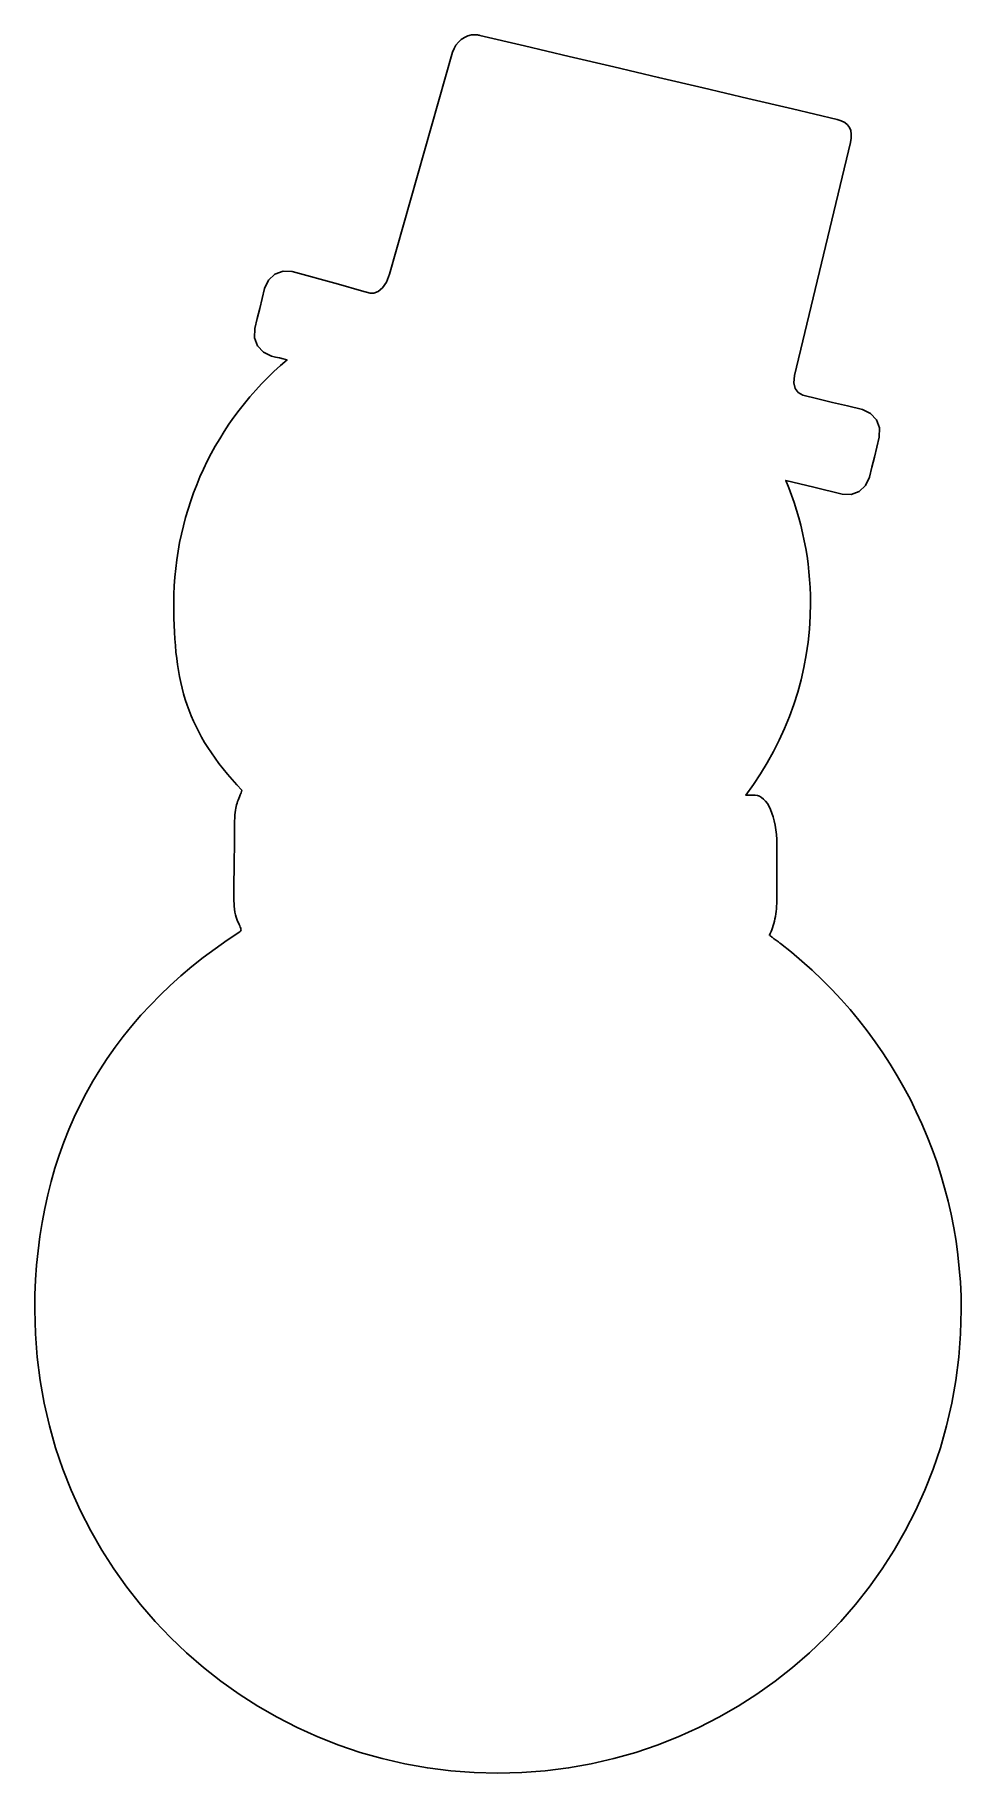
# Model space of a CAD drawing. Extents: x 23.6 to 76.4, y 0.5 to 99.5.
import ezdxf

# ---------------------------------------------------------------- set-up
doc = ezdxf.new("R2010")
doc.units = 0
doc.layers.add('Capa_1', color=7, linetype='CONTINUOUS')

msp = doc.modelspace()

# ---------------------------------------------------------------- linework, layer by layer
at = {"layer": 'Capa_1', "color": 7}
msp.add_lwpolyline([(48.713459, 99.54789), (48.745549, 99.54689), (48.777749, 99.54489), (48.810049, 99.54189), (48.842449, 99.53789), (48.874939, 99.53289), (48.907509, 99.52689), (48.940159, 99.52089), (48.972879, 99.51389), (51.516974, 98.9147), (54.06107, 98.31551), (56.605165, 97.71633), (59.149261, 97.11714), (61.693354, 96.51795), (64.23745, 95.91876), (66.781546, 95.31957), (69.325642, 94.72038), (69.566029, 94.64508), (69.763582, 94.54293), (69.919052, 94.41456), (70.033169, 94.26058), (70.106679, 94.08158), (70.140319, 93.87819), (70.134819, 93.65099), (70.090949, 93.4006), (66.903548, 80.11614), (66.857668, 79.70447), (66.932238, 79.39123), (67.110546, 79.16269), (67.375875, 79.0051), (68.225825, 78.79942), (69.07577, 78.59375), (69.92572, 78.38808), (70.775665, 78.18241), (71.243001, 77.9649), (71.578138, 77.59864), (71.750782, 77.13321), (71.730652, 76.61816), (71.591642, 76.04391), (71.45263, 75.46965), (71.313623, 74.8954), (71.174611, 74.32114), (70.957103, 73.85381), (70.590851, 73.51868), (70.125419, 73.34603), (69.610368, 73.36613), (68.008658, 73.7537), (66.406947, 74.14127), (66.575851, 73.72363), (66.734168, 73.30238), (66.881855, 72.87772), (67.01888, 72.44986), (67.145192, 72.01901), (67.260755, 71.58536), (67.365527, 71.14911), (67.459467, 70.71047), (67.542537, 70.26965), (67.614687, 69.82684), (67.675887, 69.38225), (67.726097, 68.93608), (67.765267, 68.48852), (67.793357, 68.0398), (67.810347, 67.5901), (67.816147, 67.13963), (67.799527, 66.40045), (67.753037, 65.66471), (67.676937, 64.93327), (67.571482, 64.20698), (67.436962, 63.4867), (67.27368, 62.77328), (67.081921, 62.06758), (66.861975, 61.37045), (66.614132, 60.68274), (66.33868, 60.00531), (66.035904, 59.33901), (65.706098, 58.68469), (65.349548, 58.04322), (64.966543, 57.41544), (64.55737, 56.80221), (64.122318, 56.20438), (64.124418, 56.20438), (64.126518, 56.20438), (64.128618, 56.20438), (64.130718, 56.20438), (64.132818, 56.20438), (64.134918, 56.20438), (64.137018, 56.20438), (64.139118, 56.20438), (64.141218, 56.20438), (64.143318, 56.20438), (64.145418, 56.20438), (64.147518, 56.20438), (64.149618, 56.20438), (64.151718, 56.20438), (64.153818, 56.20438), (64.155918, 56.20438), (64.158018, 56.20438), (64.160118, 56.20438), (64.162218, 56.20438), (64.164318, 56.20438), (64.166418, 56.20438), (64.168518, 56.20438), (64.170618, 56.20438), (64.172718, 56.20438), (64.174818, 56.20438), (64.176918, 56.20438), (64.179018, 56.20438), (64.181118, 56.20438), (64.183218, 56.20438), (64.185318, 56.20438), (64.187418, 56.20438), (64.189518, 56.20438), (64.191618, 56.20438), (64.193718, 56.20438), (64.195818, 56.20438), (64.197918, 56.20438), (64.200018, 56.20438), (64.202118, 56.20438), (64.204218, 56.20438), (64.206318, 56.20438), (64.208418, 56.20438), (64.210518, 56.20438), (64.212618, 56.20438), (64.214718, 56.20438), (64.216818, 56.20438), (64.218918, 56.20438), (64.221018, 56.20438), (64.223118, 56.20438), (64.225218, 56.20438), (64.227318, 56.20438), (64.229418, 56.20438), (64.231518, 56.20438), (64.233618, 56.20438), (64.235718, 56.20438), (64.237818, 56.20438), (64.239918, 56.20438), (64.242018, 56.20438), (64.244118, 56.20438), (64.246218, 56.20438), (64.248318, 56.20438), (64.250418, 56.20438), (64.252518, 56.20438), (64.254618, 56.20438), (64.256718, 56.20438), (64.258818, 56.20438), (64.260918, 56.20438), (64.263018, 56.20438), (64.265118, 56.20438), (64.267218, 56.20438), (64.269318, 56.20438), (64.271418, 56.20438), (64.273518, 56.20438), (64.275618, 56.20438), (64.277718, 56.20438), (64.279818, 56.20438), (64.281918, 56.20438), (64.284018, 56.20438), (64.286118, 56.20438), (64.288218, 56.20438), (64.290318, 56.20438), (64.292418, 56.20438), (64.294518, 56.20438), (64.296618, 56.20438), (64.298718, 56.20438), (64.300818, 56.20438), (64.302918, 56.20438), (64.305018, 56.20438), (64.307118, 56.20438), (64.309218, 56.20438), (64.311318, 56.20438), (64.313418, 56.20438), (64.315518, 56.20438), (64.317618, 56.20438), (64.319718, 56.20438), (64.321818, 56.20438), (64.323918, 56.20438), (64.326018, 56.20438), (64.328118, 56.20438), (64.330218, 56.20438), (64.332318, 56.20438), (64.334418, 56.20438), (64.336518, 56.20438), (64.338618, 56.20438), (64.340718, 56.20438), (64.342818, 56.20438), (64.344918, 56.20438), (64.347018, 56.20438), (64.349118, 56.20438), (64.351218, 56.20438), (64.353318, 56.20438), (64.355418, 56.20438), (64.357518, 56.20438), (64.359618, 56.20438), (64.361718, 56.20438), (64.363818, 56.20438), (64.365918, 56.20438), (64.368018, 56.20438), (64.370118, 56.20438), (64.372218, 56.20438), (64.374318, 56.20438), (64.376418, 56.20438), (64.378518, 56.20438), (64.380618, 56.20438), (64.382718, 56.20438), (64.384818, 56.20438), (64.386918, 56.20438), (64.389018, 56.20438), (64.391118, 56.20438), (64.393218, 56.20438), (64.395318, 56.20438), (64.397418, 56.20438), (64.399518, 56.20438), (64.401618, 56.20438), (64.403718, 56.20438), (64.405818, 56.20438), (64.407918, 56.20438), (64.410018, 56.20438), (64.412118, 56.20438), (64.414218, 56.20438), (64.416318, 56.20438), (64.418418, 56.20438), (64.420518, 56.20438), (64.422618, 56.20438), (64.424718, 56.20438), (64.426818, 56.20438), (64.428918, 56.20438), (64.431018, 56.20438), (64.433118, 56.20438), (64.435218, 56.20438), (64.437318, 56.20438), (64.439418, 56.20438), (64.441518, 56.20438), (64.443618, 56.20438), (64.445718, 56.20438), (64.447818, 56.20438), (64.449918, 56.20438), (64.452018, 56.20438), (64.454118, 56.20438), (64.456218, 56.20438), (64.458318, 56.20438), (64.460418, 56.20438), (64.462518, 56.20438), (64.464618, 56.20438), (64.466718, 56.20438), (64.468818, 56.20438), (64.470918, 56.20438), (64.473018, 56.20438), (64.475118, 56.20438), (64.477218, 56.20438), (64.479318, 56.20438), (64.481418, 56.20438), (64.483518, 56.20438), (64.485618, 56.20438), (64.487718, 56.20438), (64.489818, 56.20438), (64.491918, 56.20438), (64.494018, 56.20438), (64.496118, 56.20438), (64.498218, 56.20438), (64.500318, 56.20438), (64.502418, 56.20438), (64.504518, 56.20438), (64.506618, 56.20438), (64.508718, 56.20438), (64.510818, 56.20438), (64.512918, 56.20438), (64.515018, 56.20438), (64.517118, 56.20438), (64.519218, 56.20438), (64.521318, 56.20438), (64.523418, 56.20438), (64.525518, 56.20438), (64.527618, 56.20438), (64.529718, 56.20438), (64.531818, 56.20438), (64.533918, 56.20438), (64.536018, 56.20438), (64.538118, 56.20438), (64.540218, 56.20438), (64.542318, 56.20438), (64.544418, 56.20438), (64.546518, 56.20438), (64.548618, 56.20438), (64.550718, 56.20438), (64.552818, 56.20438), (64.554918, 56.20438), (64.557018, 56.20438), (64.559118, 56.20438), (64.561218, 56.20438), (64.563318, 56.20438), (64.565418, 56.20438), (64.567518, 56.20438), (64.569618, 56.20438), (64.571718, 56.20438), (64.573818, 56.20438), (64.575918, 56.20438), (64.578018, 56.20438), (64.580118, 56.20438), (64.582218, 56.20438), (64.584318, 56.20438), (64.586418, 56.20438), (64.588518, 56.20438), (64.590618, 56.20438), (64.592718, 56.20438), (64.594818, 56.20438), (64.596918, 56.20438), (64.599018, 56.20438), (64.601118, 56.20438), (64.603218, 56.20438), (64.605318, 56.20438), (64.607418, 56.20438), (64.609518, 56.20438), (64.611618, 56.20438), (64.613718, 56.20438), (64.615818, 56.20438), (64.617918, 56.20438), (64.620018, 56.20438), (64.622118, 56.20438), (64.624218, 56.20438), (64.626318, 56.20438), (64.628418, 56.20438), (64.630518, 56.20438), (64.632618, 56.20438), (64.634718, 56.20438), (64.636818, 56.20438), (64.638918, 56.20438), (64.641018, 56.20438), (64.643118, 56.20438), (64.645218, 56.20438), (64.647318, 56.20438), (64.649418, 56.20438), (64.651518, 56.20438), (64.653618, 56.20438), (64.655718, 56.20438), (64.657818, 56.20438), (64.659918, 56.20438), (64.786923, 56.18988), (64.910176, 56.14738), (65.029067, 56.07818), (65.142981, 55.98378), (65.251304, 55.86552), (65.353428, 55.7248), (65.448728, 55.56302), (65.536608, 55.38156), (65.616448, 55.18183), (65.687628, 54.96521), (65.749538, 54.7331), (65.801568, 54.4869), (65.843098, 54.228), (65.873528, 53.95779), (65.892238, 53.67766), (65.898638, 53.38901), (65.898638, 53.19901), (65.898638, 53.00899), (65.898638, 52.81899), (65.898638, 52.62898), (65.898638, 52.43897), (65.898638, 52.24897), (65.898638, 52.05896), (65.898638, 51.86895), (65.898638, 51.67894), (65.898638, 51.48893), (65.898638, 51.29892), (65.898638, 51.10892), (65.898638, 50.91891), (65.898638, 50.7289), (65.898638, 50.53889), (65.898638, 50.34889), (65.896738, 50.19004), (65.891038, 50.03358), (65.881638, 49.87975), (65.868618, 49.72876), (65.852138, 49.58084), (65.832268, 49.43621), (65.809118, 49.29509), (65.782788, 49.1577), (65.753398, 49.02427), (65.721038, 48.89502), (65.685808, 48.77018), (65.647818, 48.64996), (65.607168, 48.5346), (65.563968, 48.4243), (65.518308, 48.3193), (65.470308, 48.2198), (65.509968, 48.1902), (65.549628, 48.1606), (65.589288, 48.131), (65.628948, 48.1014), (65.668608, 48.0718), (65.708268, 48.0422), (65.747928, 48.0126), (65.787588, 47.983), (65.827248, 47.9534), (65.866908, 47.9238), (65.906568, 47.8942), (65.946228, 47.8646), (65.985888, 47.835), (66.025548, 47.8054), (66.065208, 47.7758), (66.104868, 47.7462), (66.722852, 47.25576), (67.324028, 46.74873), (67.908159, 46.22557), (68.475019, 45.68672), (69.02437, 45.13264), (69.555984, 44.56379), (70.069631, 43.9806), (70.565079, 43.38353), (71.042096, 42.77304), (71.50045, 42.14957), (71.939912, 41.51359), (72.36025, 40.86553), (72.761234, 40.20585), (73.142628, 39.535), (73.504208, 38.85344), (73.845735, 38.16162), (74.166984, 37.45998), (74.467723, 36.74898), (74.747715, 36.02907), (75.006737, 35.30071), (75.244552, 34.56434), (75.460931, 33.82041), (75.655641, 33.06938), (75.828453, 32.3117), (75.979136, 31.54783), (76.107457, 30.7782), (76.213187, 30.00328), (76.296087, 29.22351), (76.355937, 28.43935), (76.392497, 27.65125), (76.405537, 26.85966), (76.371177, 25.50073), (76.269202, 24.15963), (76.101265, 22.83803), (75.869033, 21.53759), (75.57416, 20.25996), (75.218306, 19.00682), (74.803135, 17.77981), (74.330298, 16.58059), (73.801462, 15.41083), (73.218281, 14.27218), (72.582415, 13.16631), (71.895528, 12.09486), (71.159275, 11.05951), (70.375314, 10.06191), (69.545306, 9.10372), (68.670913, 8.1866), (67.753791, 7.3122), (66.7956, 6.4822), (65.797996, 5.69823), (64.762644, 4.96198), (63.691201, 4.27509), (62.585327, 3.63923), (61.44668, 3.05605), (60.276917, 2.52721), (59.077701, 2.05438), (57.850691, 1.6392), (56.597545, 1.28335), (55.319919, 0.98848), (54.019479, 0.75624), (52.69788, 0.58831), (51.356784, 0.48633), (49.997847, 0.45193), (48.638909, 0.48633), (47.302115, 0.58836), (45.980516, 0.75629), (44.680075, 0.98852), (43.402449, 1.2834), (42.149303, 1.63925), (40.922293, 2.05442), (39.723077, 2.52726), (38.553314, 3.0561), (37.414667, 3.63928), (36.308793, 4.27514), (35.23735, 4.96203), (34.201998, 5.69828), (33.204394, 6.48224), (32.246203, 7.31225), (31.329081, 8.18664), (30.454688, 9.10377), (29.62468, 10.06196), (28.84072, 11.05956), (28.104466, 12.09491), (27.417579, 13.16636), (26.781714, 14.27223), (26.198535, 15.41088), (25.669696, 16.58064), (25.196862, 17.77986), (24.781688, 19.00687), (24.425834, 20.26001), (24.130962, 21.53764), (23.898729, 22.83808), (23.730795, 24.15968), (23.628817, 25.50077), (23.594457, 26.85971), (23.607107, 27.72018), (23.642577, 28.5693), (23.700847, 29.40702), (23.781927, 30.23325), (23.885795, 31.04792), (24.012451, 31.85096), (24.16189, 32.6423), (24.334105, 33.42187), (24.529089, 34.18959), (24.746839, 34.9454), (24.987345, 35.68921), (25.250606, 36.42097), (25.53661, 37.1406), (25.845352, 37.84802), (26.17683, 38.54317), (26.531035, 39.22596), (26.907963, 39.89635), (27.307606, 40.55423), (27.72996, 41.19956), (28.175016, 41.83225), (28.642768, 42.45224), (29.133215, 43.05944), (29.646345, 43.65379), (30.182153, 44.23523), (30.740638, 44.80367), (31.321788, 45.35904), (31.925602, 45.90128), (32.552068, 46.4303), (33.201184, 46.94604), (33.872942, 47.44843), (34.567339, 47.9374), (35.284367, 48.41287), (35.321647, 48.44497), (35.343347, 48.48117), (35.351147, 48.52237), (35.346747, 48.56937), (35.331907, 48.62297), (35.308277, 48.68397), (35.277557, 48.75317), (35.241437, 48.83137), (35.201617, 48.91947), (35.159787, 49.01817), (35.117647, 49.12838), (35.076897, 49.25088), (35.039227, 49.38647), (35.006327, 49.53598), (34.979897, 49.70022), (34.961637, 49.87999), (34.951367, 50.03046), (34.943767, 50.16006), (34.938667, 50.27724), (34.935767, 50.39044), (34.934667, 50.5081), (34.93546, 50.63866), (34.93756, 50.79059), (34.94096, 50.97231), (34.94536, 51.19228), (34.95056, 51.45894), (34.95626, 51.78073), (34.96226, 52.16611), (34.96836, 52.62351), (34.97416, 53.16139), (34.97956, 53.78818), (34.98426, 54.51234), (34.98716, 54.72454), (34.99326, 54.91131), (35.00256, 55.07555), (35.01508, 55.22014), (35.03074, 55.34801), (35.04953, 55.46203), (35.07141, 55.56512), (35.09636, 55.66012), (35.12435, 55.75002), (35.15535, 55.83772), (35.18932, 55.92602), (35.22624, 56.01792), (35.26608, 56.11632), (35.30881, 56.22404), (35.3544, 56.34402), (35.40283, 56.47916), (35.113929, 56.79226), (34.838987, 57.10191), (34.57769, 57.40859), (34.329717, 57.71276), (34.094762, 58.0149), (33.872504, 58.3155), (33.662629, 58.61501), (33.464824, 58.91392), (33.278771, 59.2127), (33.104159, 59.51182), (32.940673, 59.81176), (32.787996, 60.11299), (32.645811, 60.41599), (32.513811, 60.72124), (32.391671, 61.02919), (32.279085, 61.34034), (32.175734, 61.65515), (32.081304, 61.9741), (31.995484, 62.29766), (31.917954, 62.6263), (31.848394, 62.96051), (31.786494, 63.30076), (31.731944, 63.64751), (31.684424, 64.00125), (31.643624, 64.36244), (31.609224, 64.73157), (31.580914, 65.1091), (31.558374, 65.49552), (31.541284, 65.89129), (31.529354, 66.29689), (31.522254, 66.71279), (31.519654, 67.13947), (31.526554, 67.64039), (31.547194, 68.13947), (31.581434, 68.63644), (31.629184, 69.13108), (31.690314, 69.62311), (31.764714, 70.11231), (31.852264, 70.5984), (31.952848, 71.08117), (32.066349, 71.56033), (32.192658, 72.03566), (32.331652, 72.50691), (32.483221, 72.97381), (32.647247, 73.43613), (32.823612, 73.89362), (33.012205, 74.34602), (33.212907, 74.7931), (33.425603, 75.23459), (33.65018, 75.67025), (33.886515, 76.09984), (34.134499, 76.5231), (34.394015, 76.93979), (34.664946, 77.34965), (34.947177, 77.75244), (35.240589, 78.1479), (35.545072, 78.5358), (35.860508, 78.91588), (36.186779, 79.28789), (36.523772, 79.65158), (36.871371, 80.00671), (37.229458, 80.35302), (37.597918, 80.69027), (37.976637, 81.01821), (37.756496, 81.07141), (37.536355, 81.12461), (37.316214, 81.17781), (37.096072, 81.23101), (36.628736, 81.44852), (36.293603, 81.81477), (36.120958, 82.2802), (36.141088, 82.79525), (36.280063, 83.36938), (36.419038, 83.9435), (36.558016, 84.51763), (36.696991, 85.09175), (36.915002, 85.56107), (37.282088, 85.8995), (37.747686, 86.0728), (38.261237, 86.0467), (40.906631, 85.32846), (42.213784, 84.94859), (42.707898, 84.81133), (42.914183, 84.82133), (43.161913, 84.9218), (43.412934, 85.12816), (43.641309, 85.45125), (43.821104, 85.90189), (47.414672, 98.54968), (47.495142, 98.7668), (47.605788, 98.96303), (47.743215, 99.13564), (47.904032, 99.28187), (48.08484, 99.39898), (48.282251, 99.48418), (48.49287, 99.53478)], close=True, dxfattribs=at)

doc.saveas('drawing.dxf')
